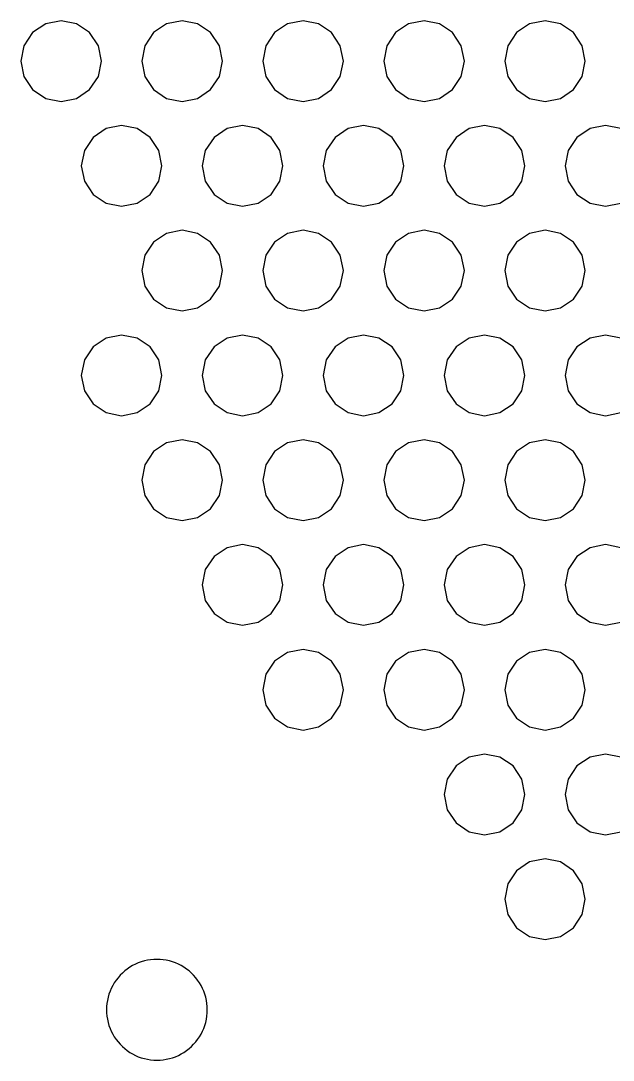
# Model space of a CAD drawing. Extents: x -59 to 59, y -59 to 59.
# Drawn here: x -59 to -29.6, y -54.8 to -3.2 of the extents above; entities that cross this region are included whole.
import ezdxf

# ---------------------------------------------------------------- set-up
doc = ezdxf.new("R2010")
doc.units = 0
doc.layers.get('0').update_dxf_attribs({"color": 1})

msp = doc.modelspace()

# ---------------------------------------------------------------- linework, layer by layer
at = {"color": 1}
for p, q in [((-57.7654, -3.34839), (-58.4142, -3.78194)), ((-57, -3.19615), (-57.7654, -3.34839)), ((-56.2346, -3.34839), (-57, -3.19615)), ((-55.5858, -3.78194), (-56.2346, -3.34839)), ((-51.7654, -3.34839), (-52.4142, -3.78194)), ((-51, -3.19615), (-51.7654, -3.34839)), ((-50.2346, -3.34839), (-51, -3.19615)), ((-49.5858, -3.78194), (-50.2346, -3.34839)), ((-45.7654, -3.34839), (-46.4142, -3.78194)), ((-45, -3.19615), (-45.7654, -3.34839)), ((-44.2346, -3.34839), (-45, -3.19615)), ((-43.5858, -3.78194), (-44.2346, -3.34839)), ((-39.7654, -3.34839), (-40.4142, -3.78194)), ((-39, -3.19615), (-39.7654, -3.34839)), ((-38.2346, -3.34839), (-39, -3.19615)), ((-37.5858, -3.78194), (-38.2346, -3.34839)), ((-33.7654, -3.34839), (-34.4142, -3.78194)), ((-33, -3.19615), (-33.7654, -3.34839)), ((-32.2346, -3.34839), (-33, -3.19615)), ((-31.5858, -3.78194), (-32.2346, -3.34839)), ((-58.4142, -3.78194), (-58.8477, -4.43077)), ((-55.1522, -4.43077), (-55.5858, -3.78194)), ((-52.4142, -3.78194), (-52.8477, -4.43077)), ((-49.1522, -4.43077), (-49.5858, -3.78194)), ((-46.4142, -3.78194), (-46.8477, -4.43077)), ((-43.1522, -4.43077), (-43.5858, -3.78194)), ((-40.4142, -3.78194), (-40.8477, -4.43077)), ((-37.1522, -4.43077), (-37.5858, -3.78194)), ((-34.4142, -3.78194), (-34.8477, -4.43077)), ((-31.1522, -4.43077), (-31.5858, -3.78194)), ((-58.8477, -4.43077), (-59, -5.19615)), ((-55, -5.19615), (-55.1522, -4.43077)), ((-52.8477, -4.43077), (-53, -5.19615)), ((-49, -5.19615), (-49.1522, -4.43077)), ((-46.8477, -4.43077), (-47, -5.19615)), ((-43, -5.19615), (-43.1522, -4.43077)), ((-40.8477, -4.43077), (-41, -5.19615)), ((-37, -5.19615), (-37.1522, -4.43077)), ((-34.8477, -4.43077), (-35, -5.19615)), ((-31, -5.19615), (-31.1522, -4.43077)), ((-59, -5.19615), (-58.8477, -5.96152)), ((-55.1522, -5.96152), (-55, -5.19615)), ((-53, -5.19615), (-52.8477, -5.96152)), ((-49.1522, -5.96152), (-49, -5.19615)), ((-47, -5.19615), (-46.8477, -5.96152)), ((-43.1522, -5.96152), (-43, -5.19615)), ((-41, -5.19615), (-40.8477, -5.96152)), ((-37.1522, -5.96152), (-37, -5.19615)), ((-35, -5.19615), (-34.8477, -5.96152)), ((-31.1522, -5.96152), (-31, -5.19615)), ((-58.8477, -5.96152), (-58.4142, -6.61035)), ((-55.5858, -6.61035), (-55.1522, -5.96152)), ((-52.8477, -5.96152), (-52.4142, -6.61035)), ((-49.5858, -6.61035), (-49.1522, -5.96152)), ((-46.8477, -5.96152), (-46.4142, -6.61035)), ((-43.5858, -6.61035), (-43.1522, -5.96152)), ((-40.8477, -5.96152), (-40.4142, -6.61035)), ((-37.5858, -6.61035), (-37.1522, -5.96152)), ((-34.8477, -5.96152), (-34.4142, -6.61035)), ((-31.5858, -6.61035), (-31.1522, -5.96152)), ((-58.4142, -6.61035), (-57.7654, -7.0439)), ((-56.2346, -7.0439), (-55.5858, -6.61035)), ((-52.4142, -6.61035), (-51.7654, -7.0439)), ((-50.2346, -7.0439), (-49.5858, -6.61035)), ((-46.4142, -6.61035), (-45.7654, -7.0439)), ((-44.2346, -7.0439), (-43.5858, -6.61035)), ((-40.4142, -6.61035), (-39.7654, -7.0439)), ((-38.2346, -7.0439), (-37.5858, -6.61035)), ((-34.4142, -6.61035), (-33.7654, -7.0439)), ((-32.2346, -7.0439), (-31.5858, -6.61035)), ((-57.7654, -7.0439), (-57, -7.19615)), ((-57, -7.19615), (-56.2346, -7.0439)), ((-51.7654, -7.0439), (-51, -7.19615)), ((-51, -7.19615), (-50.2346, -7.0439)), ((-45.7654, -7.0439), (-45, -7.19615)), ((-45, -7.19615), (-44.2346, -7.0439)), ((-39.7654, -7.0439), (-39, -7.19615)), ((-39, -7.19615), (-38.2346, -7.0439)), ((-33.7654, -7.0439), (-33, -7.19615)), ((-33, -7.19615), (-32.2346, -7.0439)), ((-54.7654, -8.54454), (-55.4142, -8.97809)), ((-54, -8.3923), (-54.7654, -8.54454)), ((-53.2346, -8.54454), (-54, -8.3923)), ((-52.5858, -8.97809), (-53.2346, -8.54454)), ((-48.7654, -8.54454), (-49.4142, -8.97809)), ((-48, -8.3923), (-48.7654, -8.54454)), ((-47.2346, -8.54454), (-48, -8.3923)), ((-46.5858, -8.97809), (-47.2346, -8.54454)), ((-42.7654, -8.54454), (-43.4142, -8.97809)), ((-42, -8.3923), (-42.7654, -8.54454)), ((-41.2346, -8.54454), (-42, -8.3923)), ((-40.5858, -8.97809), (-41.2346, -8.54454)), ((-36.7654, -8.54454), (-37.4142, -8.97809)), ((-36, -8.3923), (-36.7654, -8.54454)), ((-35.2346, -8.54454), (-36, -8.3923)), ((-34.5858, -8.97809), (-35.2346, -8.54454)), ((-30.7654, -8.54454), (-31.4142, -8.97809)), ((-30, -8.3923), (-30.7654, -8.54454)), ((-29.2346, -8.54454), (-30, -8.3923)), ((-55.4142, -8.97809), (-55.8477, -9.62694)), ((-52.1522, -9.62694), (-52.5858, -8.97809)), ((-49.4142, -8.97809), (-49.8477, -9.62694)), ((-46.1522, -9.62694), (-46.5858, -8.97809)), ((-43.4142, -8.97809), (-43.8477, -9.62694)), ((-40.1522, -9.62694), (-40.5858, -8.97809)), ((-37.4142, -8.97809), (-37.8477, -9.62694)), ((-34.1522, -9.62694), (-34.5858, -8.97809)), ((-31.4142, -8.97809), (-31.8477, -9.62694)), ((-55.8477, -9.62694), (-56, -10.3923)), ((-52, -10.3923), (-52.1522, -9.62694)), ((-49.8477, -9.62694), (-50, -10.3923)), ((-46, -10.3923), (-46.1522, -9.62694)), ((-43.8477, -9.62694), (-44, -10.3923)), ((-40, -10.3923), (-40.1522, -9.62694)), ((-37.8477, -9.62694), (-38, -10.3923)), ((-34, -10.3923), (-34.1522, -9.62694)), ((-31.8477, -9.62694), (-32, -10.3923)), ((-56, -10.3923), (-55.8477, -11.1577)), ((-52.1522, -11.1577), (-52, -10.3923)), ((-50, -10.3923), (-49.8477, -11.1577)), ((-46.1522, -11.1577), (-46, -10.3923)), ((-44, -10.3923), (-43.8477, -11.1577)), ((-40.1522, -11.1577), (-40, -10.3923)), ((-38, -10.3923), (-37.8477, -11.1577)), ((-34.1522, -11.1577), (-34, -10.3923)), ((-32, -10.3923), (-31.8477, -11.1577)), ((-55.8477, -11.1577), (-55.4142, -11.8065)), ((-52.5858, -11.8065), (-52.1522, -11.1577)), ((-49.8477, -11.1577), (-49.4142, -11.8065)), ((-46.5858, -11.8065), (-46.1522, -11.1577)), ((-43.8477, -11.1577), (-43.4142, -11.8065)), ((-40.5858, -11.8065), (-40.1522, -11.1577)), ((-37.8477, -11.1577), (-37.4142, -11.8065)), ((-34.5858, -11.8065), (-34.1522, -11.1577)), ((-31.8477, -11.1577), (-31.4142, -11.8065)), ((-55.4142, -11.8065), (-54.7654, -12.2401)), ((-53.2346, -12.2401), (-52.5858, -11.8065)), ((-49.4142, -11.8065), (-48.7654, -12.2401)), ((-47.2346, -12.2401), (-46.5858, -11.8065)), ((-43.4142, -11.8065), (-42.7654, -12.2401)), ((-41.2346, -12.2401), (-40.5858, -11.8065)), ((-37.4142, -11.8065), (-36.7654, -12.2401)), ((-35.2346, -12.2401), (-34.5858, -11.8065)), ((-31.4142, -11.8065), (-30.7654, -12.2401)), ((-54.7654, -12.2401), (-54, -12.3923)), ((-54, -12.3923), (-53.2346, -12.2401)), ((-48.7654, -12.2401), (-48, -12.3923)), ((-48, -12.3923), (-47.2346, -12.2401)), ((-42.7654, -12.2401), (-42, -12.3923)), ((-42, -12.3923), (-41.2346, -12.2401)), ((-36.7654, -12.2401), (-36, -12.3923)), ((-36, -12.3923), (-35.2346, -12.2401)), ((-30.7654, -12.2401), (-30, -12.3923)), ((-30, -12.3923), (-29.2346, -12.2401)), ((-51.7654, -13.7407), (-52.4142, -14.1742)), ((-51, -13.5885), (-51.7654, -13.7407)), ((-50.2346, -13.7407), (-51, -13.5885)), ((-49.5858, -14.1742), (-50.2346, -13.7407)), ((-45.7654, -13.7407), (-46.4142, -14.1742)), ((-45, -13.5885), (-45.7654, -13.7407)), ((-44.2346, -13.7407), (-45, -13.5885)), ((-43.5858, -14.1742), (-44.2346, -13.7407)), ((-39.7654, -13.7407), (-40.4142, -14.1742)), ((-39, -13.5885), (-39.7654, -13.7407)), ((-38.2346, -13.7407), (-39, -13.5885)), ((-37.5858, -14.1742), (-38.2346, -13.7407)), ((-33.7654, -13.7407), (-34.4142, -14.1742)), ((-33, -13.5885), (-33.7654, -13.7407)), ((-32.2346, -13.7407), (-33, -13.5885)), ((-31.5858, -14.1742), (-32.2346, -13.7407)), ((-52.4142, -14.1742), (-52.8477, -14.8231)), ((-49.1522, -14.8231), (-49.5858, -14.1742)), ((-46.4142, -14.1742), (-46.8477, -14.8231)), ((-43.1522, -14.8231), (-43.5858, -14.1742)), ((-40.4142, -14.1742), (-40.8477, -14.8231)), ((-37.1522, -14.8231), (-37.5858, -14.1742)), ((-34.4142, -14.1742), (-34.8477, -14.8231)), ((-31.1522, -14.8231), (-31.5858, -14.1742)), ((-52.8477, -14.8231), (-53, -15.5885)), ((-49, -15.5885), (-49.1522, -14.8231)), ((-46.8477, -14.8231), (-47, -15.5885)), ((-43, -15.5885), (-43.1522, -14.8231)), ((-40.8477, -14.8231), (-41, -15.5885)), ((-37, -15.5885), (-37.1522, -14.8231)), ((-34.8477, -14.8231), (-35, -15.5885)), ((-31, -15.5885), (-31.1522, -14.8231)), ((-53, -15.5885), (-52.8477, -16.3538)), ((-49.1522, -16.3538), (-49, -15.5885)), ((-47, -15.5885), (-46.8477, -16.3538)), ((-43.1522, -16.3538), (-43, -15.5885)), ((-41, -15.5885), (-40.8477, -16.3538)), ((-37.1522, -16.3538), (-37, -15.5885)), ((-35, -15.5885), (-34.8477, -16.3538)), ((-31.1522, -16.3538), (-31, -15.5885)), ((-52.8477, -16.3538), (-52.4142, -17.0027)), ((-49.5858, -17.0027), (-49.1522, -16.3538)), ((-46.8477, -16.3538), (-46.4142, -17.0027)), ((-43.5858, -17.0027), (-43.1522, -16.3538)), ((-40.8477, -16.3538), (-40.4142, -17.0027)), ((-37.5858, -17.0027), (-37.1522, -16.3538)), ((-34.8477, -16.3538), (-34.4142, -17.0027)), ((-31.5858, -17.0027), (-31.1522, -16.3538)), ((-52.4142, -17.0027), (-51.7654, -17.4362)), ((-50.2346, -17.4362), (-49.5858, -17.0027)), ((-46.4142, -17.0027), (-45.7654, -17.4362)), ((-44.2346, -17.4362), (-43.5858, -17.0027)), ((-40.4142, -17.0027), (-39.7654, -17.4362)), ((-38.2346, -17.4362), (-37.5858, -17.0027)), ((-34.4142, -17.0027), (-33.7654, -17.4362)), ((-32.2346, -17.4362), (-31.5858, -17.0027)), ((-51.7654, -17.4362), (-51, -17.5885)), ((-51, -17.5885), (-50.2346, -17.4362)), ((-45.7654, -17.4362), (-45, -17.5885)), ((-45, -17.5885), (-44.2346, -17.4362)), ((-39.7654, -17.4362), (-39, -17.5885)), ((-39, -17.5885), (-38.2346, -17.4362)), ((-33.7654, -17.4362), (-33, -17.5885)), ((-33, -17.5885), (-32.2346, -17.4362)), ((-54.7654, -18.9368), (-55.4142, -19.3704)), ((-54, -18.7846), (-54.7654, -18.9368)), ((-53.2346, -18.9368), (-54, -18.7846)), ((-52.5858, -19.3704), (-53.2346, -18.9368)), ((-48.7654, -18.9368), (-49.4142, -19.3704)), ((-48, -18.7846), (-48.7654, -18.9368)), ((-47.2346, -18.9368), (-48, -18.7846)), ((-46.5858, -19.3704), (-47.2346, -18.9368)), ((-42.7654, -18.9368), (-43.4142, -19.3704)), ((-42, -18.7846), (-42.7654, -18.9368)), ((-41.2346, -18.9368), (-42, -18.7846)), ((-40.5858, -19.3704), (-41.2346, -18.9368)), ((-36.7654, -18.9368), (-37.4142, -19.3704)), ((-36, -18.7846), (-36.7654, -18.9368)), ((-35.2346, -18.9368), (-36, -18.7846)), ((-34.5858, -19.3704), (-35.2346, -18.9368)), ((-30.7654, -18.9368), (-31.4142, -19.3704)), ((-30, -18.7846), (-30.7654, -18.9368)), ((-29.2346, -18.9368), (-30, -18.7846)), ((-55.4142, -19.3704), (-55.8477, -20.0192)), ((-52.1522, -20.0192), (-52.5858, -19.3704)), ((-49.4142, -19.3704), (-49.8477, -20.0192)), ((-46.1522, -20.0192), (-46.5858, -19.3704)), ((-43.4142, -19.3704), (-43.8477, -20.0192)), ((-40.1522, -20.0192), (-40.5858, -19.3704)), ((-37.4142, -19.3704), (-37.8477, -20.0192)), ((-34.1522, -20.0192), (-34.5858, -19.3704)), ((-31.4142, -19.3704), (-31.8477, -20.0192)), ((-55.8477, -20.0192), (-56, -20.7846)), ((-52, -20.7846), (-52.1522, -20.0192)), ((-49.8477, -20.0192), (-50, -20.7846)), ((-46, -20.7846), (-46.1522, -20.0192)), ((-43.8477, -20.0192), (-44, -20.7846)), ((-40, -20.7846), (-40.1522, -20.0192)), ((-37.8477, -20.0192), (-38, -20.7846)), ((-34, -20.7846), (-34.1522, -20.0192)), ((-31.8477, -20.0192), (-32, -20.7846)), ((-56, -20.7846), (-55.8477, -21.55)), ((-52.1522, -21.55), (-52, -20.7846)), ((-50, -20.7846), (-49.8477, -21.55)), ((-46.1522, -21.55), (-46, -20.7846)), ((-44, -20.7846), (-43.8477, -21.55)), ((-40.1522, -21.55), (-40, -20.7846)), ((-38, -20.7846), (-37.8477, -21.55)), ((-34.1522, -21.55), (-34, -20.7846)), ((-32, -20.7846), (-31.8477, -21.55)), ((-55.8477, -21.55), (-55.4142, -22.1988)), ((-52.5858, -22.1988), (-52.1522, -21.55)), ((-49.8477, -21.55), (-49.4142, -22.1988)), ((-46.5858, -22.1988), (-46.1522, -21.55)), ((-43.8477, -21.55), (-43.4142, -22.1988)), ((-40.5858, -22.1988), (-40.1522, -21.55)), ((-37.8477, -21.55), (-37.4142, -22.1988)), ((-34.5858, -22.1988), (-34.1522, -21.55)), ((-31.8477, -21.55), (-31.4142, -22.1988)), ((-55.4142, -22.1988), (-54.7654, -22.6324)), ((-54.7654, -22.6324), (-54, -22.7846)), ((-54, -22.7846), (-53.2346, -22.6324)), ((-53.2346, -22.6324), (-52.5858, -22.1988)), ((-49.4142, -22.1988), (-48.7654, -22.6324)), ((-48.7654, -22.6324), (-48, -22.7846)), ((-48, -22.7846), (-47.2346, -22.6324)), ((-47.2346, -22.6324), (-46.5858, -22.1988)), ((-43.4142, -22.1988), (-42.7654, -22.6324)), ((-42.7654, -22.6324), (-42, -22.7846)), ((-42, -22.7846), (-41.2346, -22.6324)), ((-41.2346, -22.6324), (-40.5858, -22.1988)), ((-37.4142, -22.1988), (-36.7654, -22.6324)), ((-36.7654, -22.6324), (-36, -22.7846)), ((-36, -22.7846), (-35.2346, -22.6324)), ((-35.2346, -22.6324), (-34.5858, -22.1988)), ((-31.4142, -22.1988), (-30.7654, -22.6324)), ((-30.7654, -22.6324), (-30, -22.7846)), ((-30, -22.7846), (-29.2346, -22.6324)), ((-51.7654, -24.133), (-52.4142, -24.5665)), ((-51, -23.9808), (-51.7654, -24.133)), ((-50.2346, -24.133), (-51, -23.9808)), ((-49.5858, -24.5665), (-50.2346, -24.133)), ((-45.7654, -24.133), (-46.4142, -24.5665)), ((-45, -23.9808), (-45.7654, -24.133)), ((-44.2346, -24.133), (-45, -23.9808)), ((-43.5858, -24.5665), (-44.2346, -24.133)), ((-39.7654, -24.133), (-40.4142, -24.5665)), ((-39, -23.9808), (-39.7654, -24.133)), ((-38.2346, -24.133), (-39, -23.9808)), ((-37.5858, -24.5665), (-38.2346, -24.133)), ((-33.7654, -24.133), (-34.4142, -24.5665)), ((-33, -23.9808), (-33.7654, -24.133)), ((-32.2346, -24.133), (-33, -23.9808)), ((-31.5858, -24.5665), (-32.2346, -24.133)), ((-52.4142, -24.5665), (-52.8477, -25.2154)), ((-49.1522, -25.2154), (-49.5858, -24.5665)), ((-46.4142, -24.5665), (-46.8477, -25.2154)), ((-43.1522, -25.2154), (-43.5858, -24.5665)), ((-40.4142, -24.5665), (-40.8477, -25.2154)), ((-37.1522, -25.2154), (-37.5858, -24.5665)), ((-34.4142, -24.5665), (-34.8477, -25.2154)), ((-31.1522, -25.2154), (-31.5858, -24.5665)), ((-52.8477, -25.2154), (-53, -25.9808)), ((-49, -25.9808), (-49.1522, -25.2154)), ((-46.8477, -25.2154), (-47, -25.9808)), ((-43, -25.9808), (-43.1522, -25.2154)), ((-40.8477, -25.2154), (-41, -25.9808)), ((-37, -25.9808), (-37.1522, -25.2154)), ((-34.8477, -25.2154), (-35, -25.9808)), ((-31, -25.9808), (-31.1522, -25.2154)), ((-53, -25.9808), (-52.8477, -26.7461)), ((-49.1522, -26.7461), (-49, -25.9808)), ((-47, -25.9808), (-46.8477, -26.7461)), ((-43.1522, -26.7461), (-43, -25.9808)), ((-41, -25.9808), (-40.8477, -26.7461)), ((-37.1522, -26.7461), (-37, -25.9808)), ((-35, -25.9808), (-34.8477, -26.7461)), ((-31.1522, -26.7461), (-31, -25.9808)), ((-52.8477, -26.7461), (-52.4142, -27.395)), ((-49.5858, -27.395), (-49.1522, -26.7461)), ((-46.8477, -26.7461), (-46.4142, -27.395)), ((-43.5858, -27.395), (-43.1522, -26.7461)), ((-40.8477, -26.7461), (-40.4142, -27.395)), ((-37.5858, -27.395), (-37.1522, -26.7461)), ((-34.8477, -26.7461), (-34.4142, -27.395)), ((-31.5858, -27.395), (-31.1522, -26.7461)), ((-52.4142, -27.395), (-51.7654, -27.8285)), ((-51.7654, -27.8285), (-51, -27.9808)), ((-51, -27.9808), (-50.2346, -27.8285)), ((-50.2346, -27.8285), (-49.5858, -27.395)), ((-46.4142, -27.395), (-45.7654, -27.8285)), ((-45.7654, -27.8285), (-45, -27.9808)), ((-45, -27.9808), (-44.2346, -27.8285)), ((-44.2346, -27.8285), (-43.5858, -27.395)), ((-40.4142, -27.395), (-39.7654, -27.8285)), ((-39.7654, -27.8285), (-39, -27.9808)), ((-39, -27.9808), (-38.2346, -27.8285)), ((-38.2346, -27.8285), (-37.5858, -27.395)), ((-34.4142, -27.395), (-33.7654, -27.8285)), ((-33.7654, -27.8285), (-33, -27.9808)), ((-33, -27.9808), (-32.2346, -27.8285)), ((-32.2346, -27.8285), (-31.5858, -27.395)), ((-48.7654, -29.3291), (-49.4142, -29.7627)), ((-48, -29.1769), (-48.7654, -29.3291)), ((-47.2346, -29.3291), (-48, -29.1769)), ((-46.5858, -29.7627), (-47.2346, -29.3291)), ((-42.7654, -29.3291), (-43.4142, -29.7627)), ((-42, -29.1769), (-42.7654, -29.3291)), ((-41.2346, -29.3291), (-42, -29.1769)), ((-40.5858, -29.7627), (-41.2346, -29.3291)), ((-36.7654, -29.3291), (-37.4142, -29.7627)), ((-36, -29.1769), (-36.7654, -29.3291)), ((-35.2346, -29.3291), (-36, -29.1769)), ((-34.5858, -29.7627), (-35.2346, -29.3291)), ((-30.7654, -29.3291), (-31.4142, -29.7627)), ((-30, -29.1769), (-30.7654, -29.3291)), ((-29.2346, -29.3291), (-30, -29.1769)), ((-49.4142, -29.7627), (-49.8477, -30.4115)), ((-46.1522, -30.4115), (-46.5858, -29.7627)), ((-43.4142, -29.7627), (-43.8477, -30.4115)), ((-40.1522, -30.4115), (-40.5858, -29.7627)), ((-37.4142, -29.7627), (-37.8477, -30.4115)), ((-34.1522, -30.4115), (-34.5858, -29.7627)), ((-31.4142, -29.7627), (-31.8477, -30.4115)), ((-49.8477, -30.4115), (-50, -31.1769)), ((-46, -31.1769), (-46.1522, -30.4115)), ((-43.8477, -30.4115), (-44, -31.1769)), ((-40, -31.1769), (-40.1522, -30.4115)), ((-37.8477, -30.4115), (-38, -31.1769)), ((-34, -31.1769), (-34.1522, -30.4115)), ((-31.8477, -30.4115), (-32, -31.1769)), ((-50, -31.1769), (-49.8477, -31.9423)), ((-46.1522, -31.9423), (-46, -31.1769)), ((-44, -31.1769), (-43.8477, -31.9423)), ((-40.1522, -31.9423), (-40, -31.1769)), ((-38, -31.1769), (-37.8477, -31.9423)), ((-34.1522, -31.9423), (-34, -31.1769)), ((-32, -31.1769), (-31.8477, -31.9423)), ((-49.8477, -31.9423), (-49.4142, -32.5911)), ((-46.5858, -32.5911), (-46.1522, -31.9423)), ((-43.8477, -31.9423), (-43.4142, -32.5911)), ((-40.5858, -32.5911), (-40.1522, -31.9423)), ((-37.8477, -31.9423), (-37.4142, -32.5911)), ((-34.5858, -32.5911), (-34.1522, -31.9423)), ((-31.8477, -31.9423), (-31.4142, -32.5911)), ((-49.4142, -32.5911), (-48.7654, -33.0247)), ((-47.2346, -33.0247), (-46.5858, -32.5911)), ((-43.4142, -32.5911), (-42.7654, -33.0247)), ((-41.2346, -33.0247), (-40.5858, -32.5911)), ((-37.4142, -32.5911), (-36.7654, -33.0247)), ((-35.2346, -33.0247), (-34.5858, -32.5911)), ((-31.4142, -32.5911), (-30.7654, -33.0247)), ((-48.7654, -33.0247), (-48, -33.1769)), ((-48, -33.1769), (-47.2346, -33.0247)), ((-42.7654, -33.0247), (-42, -33.1769)), ((-42, -33.1769), (-41.2346, -33.0247)), ((-36.7654, -33.0247), (-36, -33.1769)), ((-36, -33.1769), (-35.2346, -33.0247)), ((-30.7654, -33.0247), (-30, -33.1769)), ((-30, -33.1769), (-29.2346, -33.0247)), ((-45.7654, -34.5253), (-46.4142, -34.9588)), ((-45, -34.3731), (-45.7654, -34.5253)), ((-44.2346, -34.5253), (-45, -34.3731)), ((-43.5858, -34.9588), (-44.2346, -34.5253)), ((-39.7654, -34.5253), (-40.4142, -34.9588)), ((-39, -34.3731), (-39.7654, -34.5253)), ((-38.2346, -34.5253), (-39, -34.3731)), ((-37.5858, -34.9588), (-38.2346, -34.5253)), ((-33.7654, -34.5253), (-34.4142, -34.9588)), ((-33, -34.3731), (-33.7654, -34.5253)), ((-32.2346, -34.5253), (-33, -34.3731)), ((-31.5858, -34.9588), (-32.2346, -34.5253)), ((-46.4142, -34.9588), (-46.8477, -35.6077)), ((-43.1522, -35.6077), (-43.5858, -34.9588)), ((-40.4142, -34.9588), (-40.8477, -35.6077)), ((-37.1522, -35.6077), (-37.5858, -34.9588)), ((-34.4142, -34.9588), (-34.8477, -35.6077)), ((-31.1522, -35.6077), (-31.5858, -34.9588)), ((-46.8477, -35.6077), (-47, -36.3731)), ((-43, -36.3731), (-43.1522, -35.6077)), ((-40.8477, -35.6077), (-41, -36.3731)), ((-37, -36.3731), (-37.1522, -35.6077)), ((-34.8477, -35.6077), (-35, -36.3731)), ((-31, -36.3731), (-31.1522, -35.6077)), ((-47, -36.3731), (-46.8477, -37.1384)), ((-43.1522, -37.1384), (-43, -36.3731)), ((-41, -36.3731), (-40.8477, -37.1384)), ((-37.1522, -37.1384), (-37, -36.3731)), ((-35, -36.3731), (-34.8477, -37.1384)), ((-31.1522, -37.1384), (-31, -36.3731)), ((-46.8477, -37.1384), (-46.4142, -37.7873)), ((-43.5858, -37.7873), (-43.1522, -37.1384)), ((-40.8477, -37.1384), (-40.4142, -37.7873)), ((-37.5858, -37.7873), (-37.1522, -37.1384)), ((-34.8477, -37.1384), (-34.4142, -37.7873)), ((-31.5858, -37.7873), (-31.1522, -37.1384)), ((-46.4142, -37.7873), (-45.7654, -38.2208)), ((-44.2346, -38.2208), (-43.5858, -37.7873)), ((-40.4142, -37.7873), (-39.7654, -38.2208)), ((-38.2346, -38.2208), (-37.5858, -37.7873)), ((-34.4142, -37.7873), (-33.7654, -38.2208)), ((-32.2346, -38.2208), (-31.5858, -37.7873)), ((-45.7654, -38.2208), (-45, -38.3731)), ((-45, -38.3731), (-44.2346, -38.2208)), ((-39.7654, -38.2208), (-39, -38.3731)), ((-39, -38.3731), (-38.2346, -38.2208)), ((-33.7654, -38.2208), (-33, -38.3731)), ((-33, -38.3731), (-32.2346, -38.2208)), ((-36, -39.5692), (-36.7654, -39.7215)), ((-35.2346, -39.7215), (-36, -39.5692)), ((-30, -39.5692), (-30.7654, -39.7215)), ((-29.2346, -39.7215), (-30, -39.5692)), ((-37.4142, -40.155), (-37.8477, -40.8038)), ((-36.7654, -39.7215), (-37.4142, -40.155)), ((-34.5858, -40.155), (-35.2346, -39.7215)), ((-34.1522, -40.8038), (-34.5858, -40.155)), ((-31.4142, -40.155), (-31.8477, -40.8038)), ((-30.7654, -39.7215), (-31.4142, -40.155)), ((-37.8477, -40.8038), (-38, -41.5692)), ((-34, -41.5692), (-34.1522, -40.8038)), ((-31.8477, -40.8038), (-32, -41.5692)), ((-38, -41.5692), (-37.8477, -42.3346)), ((-34.1522, -42.3346), (-34, -41.5692)), ((-32, -41.5692), (-31.8477, -42.3346)), ((-37.8477, -42.3346), (-37.4142, -42.9834)), ((-34.5858, -42.9834), (-34.1522, -42.3346)), ((-31.8477, -42.3346), (-31.4142, -42.9834)), ((-37.4142, -42.9834), (-36.7654, -43.417)), ((-35.2346, -43.417), (-34.5858, -42.9834)), ((-31.4142, -42.9834), (-30.7654, -43.417)), ((-36.7654, -43.417), (-36, -43.5692)), ((-36, -43.5692), (-35.2346, -43.417)), ((-30.7654, -43.417), (-30, -43.5692)), ((-30, -43.5692), (-29.2346, -43.417)), ((-33, -44.7654), (-33.7654, -44.9176)), ((-32.2346, -44.9176), (-33, -44.7654)), ((-34.4142, -45.3512), (-34.8477, -46)), ((-33.7654, -44.9176), (-34.4142, -45.3512)), ((-31.5858, -45.3512), (-32.2346, -44.9176)), ((-31.1522, -46), (-31.5858, -45.3512)), ((-34.8477, -46), (-35, -46.7654)), ((-31, -46.7654), (-31.1522, -46)), ((-35, -46.7654), (-34.8477, -47.5307)), ((-31.1522, -47.5307), (-31, -46.7654)), ((-34.8477, -47.5307), (-34.4142, -48.1796)), ((-31.5858, -48.1796), (-31.1522, -47.5307)), ((-34.4142, -48.1796), (-33.7654, -48.6131)), ((-32.2346, -48.6131), (-31.5858, -48.1796)), ((-33.7654, -48.6131), (-33, -48.7654)), ((-33, -48.7654), (-32.2346, -48.6131)), ((-53.3144, -49.9879), (-53.4544, -50.0592)), ((-53.1703, -49.9256), (-53.3144, -49.9879)), ((-53.0225, -49.8723), (-53.1703, -49.9256)), ((-52.8717, -49.8285), (-53.0225, -49.8723)), ((-52.7184, -49.7943), (-52.8717, -49.8285)), ((-52.5633, -49.7697), (-52.7184, -49.7943)), ((-52.407, -49.7549), (-52.5633, -49.7697)), ((-52.25, -49.75), (-52.407, -49.7549)), ((-52.093, -49.7549), (-52.25, -49.75)), ((-51.9367, -49.7697), (-52.093, -49.7549)), ((-51.7815, -49.7943), (-51.9367, -49.7697)), ((-51.6283, -49.8285), (-51.7815, -49.7943)), ((-51.4774, -49.8723), (-51.6283, -49.8285)), ((-51.3297, -49.9256), (-51.4774, -49.8723)), ((-51.1855, -49.9879), (-51.3297, -49.9256)), ((-51.0456, -50.0592), (-51.1855, -49.9879)), ((-53.9614, -50.4276), (-54.0724, -50.5386)), ((-53.8436, -50.3237), (-53.9614, -50.4276)), ((-53.7195, -50.2274), (-53.8436, -50.3237)), ((-53.5896, -50.1392), (-53.7195, -50.2274)), ((-53.4544, -50.0592), (-53.5896, -50.1392)), ((-50.9104, -50.1392), (-51.0456, -50.0592)), ((-50.7805, -50.2274), (-50.9104, -50.1392)), ((-50.6564, -50.3237), (-50.7805, -50.2274)), ((-50.5386, -50.4276), (-50.6564, -50.3237)), ((-50.4276, -50.5386), (-50.5386, -50.4276)), ((-54.3608, -50.9104), (-54.4408, -51.0456)), ((-54.2725, -50.7805), (-54.3608, -50.9104)), ((-54.1763, -50.6564), (-54.2725, -50.7805)), ((-54.0724, -50.5386), (-54.1763, -50.6564)), ((-50.3237, -50.6564), (-50.4276, -50.5386)), ((-50.2274, -50.7805), (-50.3237, -50.6564)), ((-50.1392, -50.9104), (-50.2274, -50.7805)), ((-50.0592, -51.0456), (-50.1392, -50.9104)), ((-54.6276, -51.4774), (-54.6714, -51.6283)), ((-54.5744, -51.3297), (-54.6276, -51.4774)), ((-54.5121, -51.1855), (-54.5744, -51.3297)), ((-54.4408, -51.0456), (-54.5121, -51.1855)), ((-49.9879, -51.1855), (-50.0592, -51.0456)), ((-49.9256, -51.3297), (-49.9879, -51.1855)), ((-49.8723, -51.4774), (-49.9256, -51.3297)), ((-49.8285, -51.6283), (-49.8723, -51.4774)), ((-54.7303, -51.9367), (-54.7451, -52.093)), ((-54.7057, -51.7815), (-54.7303, -51.9367)), ((-54.6714, -51.6283), (-54.7057, -51.7815)), ((-49.7943, -51.7815), (-49.8285, -51.6283)), ((-49.7697, -51.9367), (-49.7943, -51.7815)), ((-49.7549, -52.093), (-49.7697, -51.9367)), ((-54.7451, -52.093), (-54.75, -52.25)), ((-54.75, -52.25), (-54.7451, -52.407)), ((-54.7451, -52.407), (-54.7303, -52.5633)), ((-54.7303, -52.5633), (-54.7057, -52.7184)), ((-49.7943, -52.7184), (-49.7697, -52.5633)), ((-49.7697, -52.5633), (-49.7549, -52.407)), ((-49.75, -52.25), (-49.7549, -52.093)), ((-49.7549, -52.407), (-49.75, -52.25)), ((-54.7057, -52.7184), (-54.6714, -52.8717)), ((-54.6714, -52.8717), (-54.6276, -53.0225)), ((-54.6276, -53.0225), (-54.5744, -53.1703)), ((-49.9256, -53.1703), (-49.8723, -53.0225)), ((-49.8723, -53.0225), (-49.8285, -52.8717)), ((-49.8285, -52.8717), (-49.7943, -52.7184)), ((-54.5744, -53.1703), (-54.5121, -53.3144)), ((-54.5121, -53.3144), (-54.4408, -53.4544)), ((-54.4408, -53.4544), (-54.3608, -53.5896)), ((-54.3608, -53.5896), (-54.2725, -53.7195)), ((-50.2274, -53.7195), (-50.1392, -53.5896)), ((-50.1392, -53.5896), (-50.0592, -53.4544)), ((-50.0592, -53.4544), (-49.9879, -53.3144)), ((-49.9879, -53.3144), (-49.9256, -53.1703)), ((-54.2725, -53.7195), (-54.1763, -53.8436)), ((-54.1763, -53.8436), (-54.0724, -53.9614)), ((-54.0724, -53.9614), (-53.9614, -54.0724)), ((-53.9614, -54.0724), (-53.8436, -54.1763)), ((-50.6564, -54.1763), (-50.5386, -54.0724)), ((-50.5386, -54.0724), (-50.4276, -53.9614)), ((-50.4276, -53.9614), (-50.3237, -53.8436)), ((-50.3237, -53.8436), (-50.2274, -53.7195)), ((-53.8436, -54.1763), (-53.7195, -54.2725)), ((-53.7195, -54.2725), (-53.5896, -54.3608)), ((-53.5896, -54.3608), (-53.4544, -54.4408)), ((-53.4544, -54.4408), (-53.3144, -54.5121)), ((-53.3144, -54.5121), (-53.1703, -54.5744)), ((-53.1703, -54.5744), (-53.0225, -54.6276)), ((-53.0225, -54.6276), (-52.8717, -54.6714)), ((-51.6283, -54.6714), (-51.4774, -54.6276)), ((-51.4774, -54.6276), (-51.3297, -54.5744)), ((-51.3297, -54.5744), (-51.1855, -54.5121)), ((-51.1855, -54.5121), (-51.0456, -54.4408)), ((-51.0456, -54.4408), (-50.9104, -54.3608)), ((-50.9104, -54.3608), (-50.7805, -54.2725)), ((-50.7805, -54.2725), (-50.6564, -54.1763)), ((-52.8717, -54.6714), (-52.7184, -54.7057)), ((-52.7184, -54.7057), (-52.5633, -54.7303)), ((-52.5633, -54.7303), (-52.407, -54.7451)), ((-52.407, -54.7451), (-52.25, -54.75)), ((-52.25, -54.75), (-52.093, -54.7451)), ((-52.093, -54.7451), (-51.9367, -54.7303)), ((-51.9367, -54.7303), (-51.7815, -54.7057)), ((-51.7815, -54.7057), (-51.6283, -54.6714))]:
    msp.add_line(p, q, dxfattribs=at)

doc.saveas('drawing.dxf')
